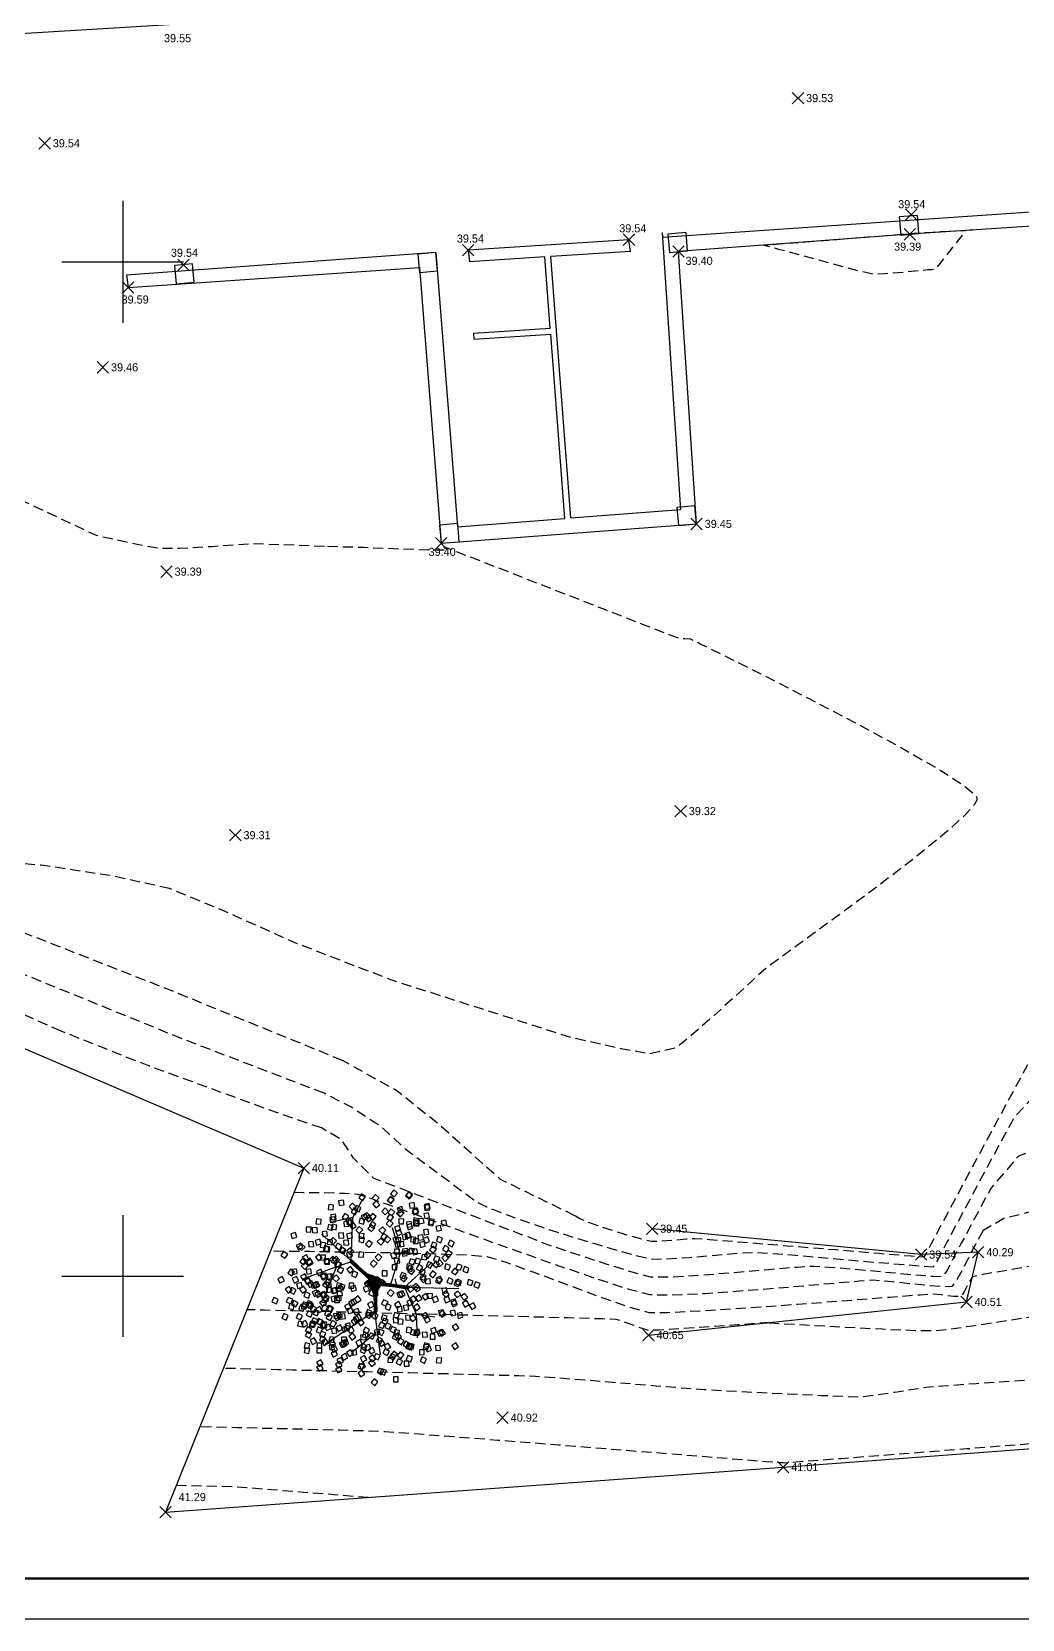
# Model space of a CAD drawing. Header units: metres. Extents: x -84460 to -84291, y -100758 to -100640.
# Drawn here: x -84402.24 to -84377.81, y -100758.46 to -100719.33 of the extents above; entities that cross this region are included whole.
import ezdxf

# ---------------------------------------------------------------- set-up
doc = ezdxf.new("R2010")
doc.units = ezdxf.units.M
doc.header["$MEASUREMENT"] = 0
doc.linetypes.add('DASHED2', pattern=[0.375, 0.25, -0.125])
doc.layers.get('0').update_dxf_attribs({"color": 35})
for name, color, linetype in [('Breaklines', 30, 'Continuous'), ('CONT-MJR', 37, 'DASHED2'), ('Contrucoes', 6, 'Continuous'), ('croqui', 6, 'Continuous'), ('LEGENDA', 7, 'Continuous'), ('Muros', 9, 'Continuous'), ('NOPLOT', 8, 'Continuous'), ('Pilares', 230, 'Continuous'), ('PLANTS', 3, 'Continuous'), ('pontos correctos', 35, 'Continuous')]:
    doc.layers.add(name, color=color, linetype=linetype)
doc.layers.add('CONT-MNR', color=35, linetype='DASHED2', lineweight=25)

# ---------------------------------------------------------------- blocks, each defined once
blk = doc.blocks.new('3DLF-S')
at = {"color": 3}
blk.add_3dface([(0, 0), (-4, -4, -4), (0, -8, -8), (4, -4, -4)], dxfattribs=at)
blk = doc.blocks.new('3DLFS-S')
at = {"color": 92}
for p, rotation in [((-7.2, 0.2, 10.5), 338.5232090204596), ((-21.8, -8.2, -0.5), 330.9453959009229), ((11.5, -2.2, 8.5), 25.76932762433872), ((28, -11.6, 2.5), 29.93151184050779), ((-11.2, -21.8), 349.3803447238449), ((11, -25.7, 1), 29.93151184050779)]:
    blk.add_blockref('3DLF-S', p, dxfattribs=dict(at, rotation=rotation))
blk.add_blockref('3DLF-S', (-1.8, -11.4, 4.8), dxfattribs=at)
blk = doc.blocks.new('3d40')
at = {"color": 10, "extrusion": (6.99446e-33, -1, -1.83772e-16)}
for p, q in [((-0.1743, 0.165, 0.3969), (-0.1594, 0.3152, 0.5355)), ((-0.0938, 0.0951, 0.3355), (-0.0367, 0.383, 0.4911)), ((-0.0938, 0.0951, 0.3281), (-0.2642, 0.2263, 0.4572)), ((0.1697, 0.002, 0.1916), (0.3613, 0.0126, 0.3217))]:
    blk.add_line(p, q, dxfattribs=at)
at = {"color": 10}
for p, q in [((0.1962, 0.0739, 0.2349), (0.1284, 0.2274, 0.2349)), ((0.1612, 0.002, 0.1937), (0.2681, 0.2327, 0.3344)), ((-0.2473, -0.0404, 0.2402), (-0.3341, 0.038, 0.2709)), ((0.1644, 0.002, 0.1937), (0.3105, -0.1547, 0.3344)), ((-0.2494, -0.0424, 0.2445), (-0.3224, -0.0975, 0.3334)), ((-0.1154, -0.0929, 0.1492), (-0.2473, -0.0404, 0.2402)), ((-0.0578, -0.0509, 0.0709), (0.0194, -0.1949, 0.0921)), ((0.3105, -0.1547, 0.3344), (0.3687, -0.0626, 0.3852)), ((-0.3065, -0.2785, 0.3768), (-0.1287, -0.107, 0.1556)), ((-0.1122, -0.0929, 0.1492), (-0.1207, -0.2742, 0.2445)), ((0.3105, -0.1547, 0.3344), (0.339, -0.2478, 0.3704)), ((0.0194, -0.1949, 0.0921), (0.0057, -0.2319, 0.1439)), ((0.0194, -0.1949, 0.0921), (0.1369, -0.2563, 0.0921))]:
    blk.add_line(p, q, dxfattribs=at)
at = {"color": 10, "extrusion": (1, 0, 0)}
blk.add_line((-0.0497, -0.088, 0.163), (-0.0882, -0.0668, 0.4307), dxfattribs=at)
at = {"color": 10}
blk.add_lwpolyline([(0.0364, 0.0348, -0.117832), (0.0395, 0.0307, -0.109862), (0.0406, 0.0253, -0.036437), (0.04, 0.019, -0.034184), (0.0385, 0.0126, -0.070317), (0.0363, 0.008, 0.121404), (0.0353, 0.0052, 0.105675), (0.0355, 0.0035, 0.10563), (0.0364, 0.002, 0.11787), (0.0386, 0.0004, 0.050289), (0.0448, -0.0012, 0.018663), (0.0505, -0.0019, 0.01497), (0.0575, -0.0023, 0.087147), (0.0624, -0.0015, -0.118281), (0.066, -0.0012, -0.325615), (0.0688, -0.004, -0.326103), (0.067, -0.0075, -0.032273), (0.0637, -0.009, 0.027106), (0.0596, -0.0107, 0.002318), (0.0513, -0.0148, 0.008478), (0.0491, -0.016, 0.036344), (0.0466, -0.0176, -0.022039), (0.0427, -0.0202, -0.092744), (0.0364, -0.0227, 0.069203), (0.0279, -0.0255, 0.147866), (0.0223, -0.0308, -0.172152), (0.0173, -0.0351, -0.132721), (0.0111, -0.0357, 0.108842), (0.0035, -0.0361, 0.053805), (-0.002, -0.0383, -0.040641), (-0.0092, -0.0414, -0.081395), (-0.0248, -0.044, -0.221332), (-0.0303, -0.0414, -0.079922), (-0.032, -0.0386, -0.108313), (-0.0324, -0.0361, -0.048517), (-0.032, -0.0333, -0.02389), (-0.0303, -0.0277, -0.137674), (-0.0248, -0.0198, 0.264867), (-0.0229, -0.015, 0.017693), (-0.0234, -0.0121, 0.00755), (-0.025, -0.0054, 0.004346), (-0.0272, 0.0028, 0.010497), (-0.0282, 0.0062, 0.070056), (-0.0299, 0.0097, 0.023562), (-0.0367, 0.0189, 0.090241), (-0.0428, 0.0242, -0.118501), (-0.0473, 0.0284, -0.08154), (-0.0483, 0.0309, -0.126697), (-0.0483, 0.0327, -0.215241), (-0.0472, 0.0341, -0.116434), (-0.0441, 0.0348, -0.22855), (-0.041, 0.0333, 0.214017), (-0.0377, 0.0316, 0.07524), (-0.0345, 0.0319, 0.190759), (-0.0335, 0.0327, 0.274563), (-0.0334, 0.0342, -0.2385), (-0.0335, 0.0358, -0.087445), (-0.0325, 0.0372, -0.110244), (-0.0314, 0.038, -0.136741), (-0.0296, 0.0381, -0.06456), (-0.0261, 0.0369, -0.144236), (-0.0226, 0.0337, 0.201708), (-0.0197, 0.0316, 0.026586), (-0.015, 0.0308, -0.015616), (-0.007, 0.0295, -0.012911), (0.0012, 0.0277, 0.016293), (0.0078, 0.0263, 0.100723), (0.0134, 0.0265, 0.063874), (0.0215, 0.0295, 0.158892), (0.0248, 0.0328, -0.171356), (0.0279, 0.0358, -0.140353), (0.0323, 0.0365, -0.14068)], format="xyb", close=True, dxfattribs=at)
blk.add_circle((0.0046, -0.0044, -0.2085), 0.0169, dxfattribs=at)
at = {"color": 10, "extrusion": (0.668965, 4.71754e-17, 0.743294)}
blk.add_circle((0.0024, 0.0103, 0.2527), 0.00635, dxfattribs=at)
at = {"color": 92, "yscale": 0.00423333291, "zscale": 0.004233332909999998}
for p, xscale, rotation in [((-0.0466, 0.359, 0.2095), 0.00423333291, 180), ((-0.0301, 0.3425, 0.3101), 0.00423333291, 180), ((0.2239, 0.2884, 0.4233), 0.00423333291, 127.0355451173859), ((-0.2705, 0.2448, 0.2635), 0.00423333291, 241.10908773184), ((-0.2171, 0.2097, 0.3545), 0.00423333291, 217.0355451173859), ((-0.1211, 0.2694, 0.5038), 0.00423333291, 217.0355451173859), ((-0.072, 0.2043, 0.2561), 0.00423333291, 217.0355451173859), ((0.0258, 0.2518, 0.3133), 0.00423333291, 180), ((0.0692, 0.2898, 0.5038), 0.00423333291, 180), ((0.0578, 0.2143, 0.1714), 0.00423333291, 127.0355451173859), ((0.087, 0.1851, 0.1058), 0.00423333291, 127.0355451173859), ((0.1065, 0.1998, 0.4657), 0.00423333291, 127.0355451173859), ((0.1612, 0.261, 0.3503), 0.00423333291, 180), ((0.1743, 0.2376, 0.2667), 0.00423333291, 127.0355451173859), ((-0.1958, 0.1242, 0.4096), 0.00423333291, 217.0355451173859), ((-0.0514, 0.1251, 0.273), 0.00423333291, 217.0355451173859), ((-0.0937, 0.2347, 0.4096), 0.00423333291, 180), ((-0.0267, 0.1443, 0.6477), 0.00423333291, 217.0355451173859), ((0.0828, 0.1819, 0.6223), 0.00423333291, 127.0355451173859), ((-0.266, 0.0599, 0.1259), 0.00423333291, 241.10908773184), ((0.0402, 0.0556, 0.6022), 0.00423333291, 217.0355451173859), ((0.0692, 0.1226, 0.6128), 0.00423333291, 180), ((0.0692, 0.1099, 0.1154), 0.00423333291, 180), ((0.1792, 0.0972, 0.6223), 0.00423333291, 90), ((0.1845, 0.0972, 0.1058), 0.00423333291, 90), ((0.2089, 0.0972, 0.4657), 0.00423333291, 90), ((0.3324, 0.1106, 0.3482), 0.00423333291, 116.7371100578059), ((-0.281, 0.0694, 0.4064), 0.00423333291, 260.280514680602), ((-0.1317, 0.0492, 0.4096), 0.004233332910000001, 274.426310174705), ((0.0692, 0.0221, 0.6022), 0.00423333291, 180), ((0.1275, -0.0235, 0.4096), 0.00423333291, 105.1767250495332), ((0.2799, 0.0432, 0.1609), 0.00423333291, 105.1767250495332), ((-0.3761, -0.0026, 0.2487), 0.004233332910000001, 274.426310174705), ((-0.2841, -0.0026, 0.5503), 0.004233332910000001, 274.426310174705), ((-0.1655, -0.0026, 0.1863), 0.004233332910000001, 274.426310174705), ((-0.1073, -0.0026, 0.6488), 0.004233332910000001, 274.426310174705), ((0.1926, -0.0886, 0.3873), 0.00423333291, 105.1767250495332), ((-0.0858, -0.0704, 0.6488), 0.00423333291, 311.4618552920909), ((0.2446, -0.0936, 0.4995), 0.00423333291, 68.14117993214732), ((0.2901, -0.0868, 0.2498), 0.00423333291, 54.73338241883648), ((-0.0405, -0.1185, 0.5027), 0.004233332910000001, 342.4928092333245), ((0.0214, -0.1015, 0.5651), 0.00423333291, 19.52835435071045), ((0.2668, -0.1698, 0.2995), 0.00423333291, 68.14117993214732), ((-0.3004, -0.2323, 0.2487), 0.00423333291, 311.4618552920909), ((-0.2679, -0.2166, 0.3778), 0.00423333291, 311.4618552920909), ((-0.2269, -0.1768, 0.5503), 0.00423333291, 311.4618552920909), ((-0.1442, -0.2225, 0.1852), 0.004233332910000001, 294.8881552746311), ((-0.0405, -0.1703, 0.6339), 0.004233332910000001, 342.4928092333245), ((0.0685, -0.164, 0.6339), 0.00423333291, 19.52835435071045), ((0.074, -0.2018, 0.1968), 0.004233332909999999, 28.35728449507813), ((0.1023, -0.2088, 0.3694), 0.00423333291, 19.52835435071045), ((-0.0589, -0.2038, 0.1968), 0.00423333291, 351.3217393776923), ((0.1591, -0.284, 0.4667), 0.00423333291, 19.52835435071045), ((-0.0405, -0.2825, 0.3694), 0.004233332910000001, 342.4928092333245), ((-0.0405, -0.3206, 0.4667), 0.004233332910000001, 342.4928092333245), ((0.0993, -0.3286, 0.3672), 0.00423333291, 19.52835435071045), ((0.0998, -0.3338, 0.2402), 0.004233332910000001, 20.68147253157147)]:
    blk.add_blockref('3DLFS-S', p, dxfattribs=dict(at, xscale=xscale, rotation=rotation))
at = {"xscale": 0.00423333291, "yscale": 0.00423333291, "zscale": 0.004233332909999998}
for p, rotation in [((-0.0737, -0.0118, 0.7166), 319.1446237411043), ((0.0649, -0.0552, 0.7166), 46.3875157474432)]:
    blk.add_blockref('3DLF-S', p, dxfattribs=dict(at, rotation=rotation))
blk.add_blockref('3DLF-S', (0.0046, -0.0552, 0.7166), dxfattribs=at)
at = {"layer": 'NOPLOT', "flags": 3}
blk.add_attdef('H', (0.0046, -0.0044, -0.2678), '', height=0.00001, dxfattribs=at)
at = {"color": 10}
mesh = blk.add_polymesh((2, 36), dxfattribs=dict(at, n_close=True))
for k, corner in enumerate([(0, 0), (0.0011, 0.001), (0.0024, 0.0017), (0.0037, 0.0023), (0.0052, 0.0026), (0.0067, 0.0026), (0.0081, 0.0024), (0.0095, 0.0019), (0.0108, 0.0012), (0.012, 0.0003), (0.0129, -0.0008), (0.0137, -0.002), (0.0143, -0.0034), (0.0146, -0.0049), (0.0146, -0.0063), (0.0144, -0.0078), (0.0139, -0.0092), (0.0132, -0.0105), (0.0123, -0.0117), (0.0112, -0.0126), (0.0099, -0.0134), (0.0085, -0.0139), (0.0071, -0.0142), (0.0056, -0.0143), (0.0042, -0.0141), (0.0028, -0.0136), (0.0015, -0.0129), (0.0003, -0.012), (-0.0007, -0.0109), (-0.0014, -0.0096), (-0.002, -0.0082), (-0.0023, -0.0068), (-0.0023, -0.0053), (-0.0021, -0.0039), (-0.0016, -0.0025), (-0.0009, -0.0012), (-0.0917, 0.0948, 0.3291), (-0.0911, 0.0942, 0.3299), (-0.0907, 0.0934, 0.3306), (-0.0905, 0.0925, 0.3313), (-0.0905, 0.0916, 0.3319), (-0.0906, 0.0907, 0.3324), (-0.0909, 0.0897, 0.3328), (-0.0913, 0.0887, 0.3331), (-0.0919, 0.0878, 0.3333), (-0.0926, 0.0869, 0.3334), (-0.0934, 0.0862, 0.3333), (-0.0943, 0.0856, 0.3331), (-0.0952, 0.0851, 0.3328), (-0.0962, 0.0847, 0.3324), (-0.0972, 0.0846, 0.3319), (-0.0981, 0.0846, 0.3313), (-0.099, 0.0847, 0.3306), (-0.0997, 0.0851, 0.3299), (-0.1004, 0.0856, 0.3291), (-0.1009, 0.0862, 0.3284), (-0.1013, 0.087, 0.3277), (-0.1015, 0.0878, 0.327), (-0.1016, 0.0887, 0.3264), (-0.1015, 0.0897, 0.3259), (-0.1012, 0.0907, 0.3254), (-0.1007, 0.0917, 0.3251), (-0.1002, 0.0926, 0.3249), (-0.0994, 0.0934, 0.3249), (-0.0986, 0.0942, 0.3249), (-0.0977, 0.0948, 0.3251), (-0.0968, 0.0953, 0.3254), (-0.0958, 0.0956, 0.3259), (-0.0949, 0.0958, 0.3264), (-0.094, 0.0958, 0.327), (-0.0931, 0.0956, 0.3277), (-0.0923, 0.0953, 0.3284)]):
    mesh.set_mesh_vertex(divmod(k, 36), corner)
mesh = blk.add_polymesh((2, 36), dxfattribs=dict(at, n_close=True))
for k, corner in enumerate([(-0.0001, -0.0086), (-0.001, -0.0074), (-0.0017, -0.0061), (-0.0021, -0.0047), (-0.0023, -0.0032), (-0.0022, -0.0018), (-0.0019, -0.0003), (-0.0013, 0.001), (-0.0005, 0.0023), (0.0005, 0.0033), (0.0017, 0.0042), (0.003, 0.0049), (0.0044, 0.0053), (0.0059, 0.0055), (0.0074, 0.0054), (0.0088, 0.0051), (0.0102, 0.0045), (0.0114, 0.0037), (0.0125, 0.0027), (0.0134, 0.0015), (0.014, 0.0002), (0.0145, -0.0012), (0.0146, -0.0027), (0.0146, -0.0041), (0.0142, -0.0056), (0.0137, -0.0069), (0.0128, -0.0082), (0.0118, -0.0093), (0.0107, -0.0101), (0.0093, -0.0108), (0.0079, -0.0112), (0.0065, -0.0114), (0.005, -0.0113), (0.0036, -0.011), (0.0022, -0.0104), (0.001, -0.0096), (-0.1302, -0.0999, 0.1556), (-0.1295, -0.0994, 0.1563), (-0.1288, -0.0991, 0.157), (-0.1279, -0.099, 0.1577), (-0.127, -0.099, 0.1583), (-0.126, -0.0992, 0.1588), (-0.1251, -0.0995, 0.1592), (-0.1241, -0.1001, 0.1596), (-0.1233, -0.1007, 0.1597), (-0.1225, -0.1015, 0.1598), (-0.1218, -0.1024, 0.1597), (-0.1212, -0.1033, 0.1596), (-0.1208, -0.1043, 0.1592), (-0.1206, -0.1053, 0.1588), (-0.1205, -0.1062, 0.1583), (-0.1205, -0.1072, 0.1577), (-0.1208, -0.108, 0.157), (-0.1212, -0.1087, 0.1563), (-0.1217, -0.1094, 0.1556), (-0.1224, -0.1098, 0.1548), (-0.1232, -0.1102, 0.1541), (-0.1241, -0.1103, 0.1534), (-0.125, -0.1103, 0.1528), (-0.1259, -0.1101, 0.1523), (-0.1269, -0.1097, 0.1519), (-0.1278, -0.1092, 0.1516), (-0.1287, -0.1086, 0.1514), (-0.1295, -0.1078, 0.1513), (-0.1302, -0.1069, 0.1514), (-0.1307, -0.106, 0.1516), (-0.1311, -0.105, 0.1519), (-0.1314, -0.104, 0.1523), (-0.1315, -0.1031, 0.1528), (-0.1314, -0.1021, 0.1534), (-0.1312, -0.1013, 0.1541), (-0.1308, -0.1005, 0.1548)]):
    mesh.set_mesh_vertex(divmod(k, 36), corner)
mesh = blk.add_polymesh((2, 36), dxfattribs=dict(at, n_close=True))
for k, corner in enumerate([(0.0215, -0.0044, -0.2085), (0.0213, -0.0014, -0.2085), (0.0205, 0.0014, -0.2085), (0.0193, 0.0041, -0.2085), (0.0176, 0.0065, -0.2085), (0.0155, 0.0086, -0.2085), (0.0131, 0.0103, -0.2085), (0.0104, 0.0115, -0.2085), (0.0075, 0.0123, -0.2085), (0.0046, 0.0126, -0.2085), (0.0017, 0.0123, -0.2085), (-0.0012, 0.0115, -0.2085), (-0.0039, 0.0103, -0.2085), (-0.0063, 0.0086, -0.2085), (-0.0084, 0.0065, -0.2085), (-0.0101, 0.0041, -0.2085), (-0.0113, 0.0014, -0.2085), (-0.0121, -0.0014, -0.2085), (-0.0123, -0.0044, -0.2085), (-0.0121, -0.0073, -0.2085), (-0.0113, -0.0102, -0.2085), (-0.0101, -0.0128, -0.2085), (-0.0084, -0.0153, -0.2085), (-0.0063, -0.0173, -0.2085), (-0.0039, -0.019, -0.2085), (-0.0012, -0.0203, -0.2085), (0.0017, -0.021, -0.2085), (0.0046, -0.0213, -0.2085), (0.0075, -0.021, -0.2085), (0.0104, -0.0203, -0.2085), (0.0131, -0.019, -0.2085), (0.0155, -0.0173, -0.2085), (0.0176, -0.0153, -0.2085), (0.0193, -0.0128, -0.2085), (0.0205, -0.0102, -0.2085), (0.0213, -0.0073, -0.2085), (0.0269, 0.0353, -0.2678), (0.0196, 0.0285, -0.2678), (0.0098, 0.0261, -0.2678), (-0.0002, 0.028, -0.2678), (-0.0101, 0.03, -0.2678), (-0.0201, 0.0317, -0.2678), (-0.0281, 0.0377, -0.2678), (-0.0337, 0.0324, -0.2678), (-0.0428, 0.0346, -0.2678), (-0.0476, 0.0291, -0.2678), (-0.0402, 0.0224, -0.2678), (-0.0335, 0.0148, -0.2678), (-0.0282, 0.0062, -0.2678), (-0.0255, -0.0036, -0.2678), (-0.0231, -0.0135, -0.2678), (-0.0271, -0.0221, -0.2678), (-0.0314, -0.0312, -0.2678), (-0.0308, -0.0408, -0.2678), (-0.0217, -0.0439, -0.2678), (-0.0117, -0.0422, -0.2678), (-0.0022, -0.0385, -0.2678), (0.0074, -0.0355, -0.2678), (0.0174, -0.035, -0.2678), (0.0245, -0.028, -0.2678), (0.0334, -0.0234, -0.2678), (0.043, -0.0201, -0.2678), (0.0516, -0.0147, -0.2678), (0.0607, -0.0102, -0.2678), (0.0688, -0.005, -0.2678), (0.0612, -0.0019, -0.2678), (0.0511, -0.0019, -0.2678), (0.0411, -0.0004, -0.2678), (0.0356, 0.0065, -0.2678), (0.0394, 0.0158, -0.2678), (0.0406, 0.0259, -0.2678), (0.0364, 0.0348, -0.2678)]):
    mesh.set_mesh_vertex(divmod(k, 36), corner)
mesh = blk.add_polymesh((2, 36), dxfattribs=dict(at, n_close=True))
for k, corner in enumerate([(0.0215, -0.0044, -0.2085), (0.0213, -0.0014, -0.2085), (0.0205, 0.0014, -0.2085), (0.0193, 0.0041, -0.2085), (0.0176, 0.0065, -0.2085), (0.0155, 0.0086, -0.2085), (0.0131, 0.0103, -0.2085), (0.0104, 0.0115, -0.2085), (0.0075, 0.0123, -0.2085), (0.0046, 0.0126, -0.2085), (0.0017, 0.0123, -0.2085), (-0.0012, 0.0115, -0.2085), (-0.0039, 0.0103, -0.2085), (-0.0063, 0.0086, -0.2085), (-0.0084, 0.0065, -0.2085), (-0.0101, 0.0041, -0.2085), (-0.0113, 0.0014, -0.2085), (-0.0121, -0.0014, -0.2085), (-0.0123, -0.0044, -0.2085), (-0.0121, -0.0073, -0.2085), (-0.0113, -0.0102, -0.2085), (-0.0101, -0.0128, -0.2085), (-0.0084, -0.0153, -0.2085), (-0.0063, -0.0173, -0.2085), (-0.0039, -0.019, -0.2085), (-0.0012, -0.0203, -0.2085), (0.0017, -0.021, -0.2085), (0.0046, -0.0213, -0.2085), (0.0075, -0.021, -0.2085), (0.0104, -0.0203, -0.2085), (0.0131, -0.019, -0.2085), (0.0155, -0.0173, -0.2085), (0.0176, -0.0153, -0.2085), (0.0193, -0.0128, -0.2085), (0.0205, -0.0102, -0.2085), (0.0213, -0.0073, -0.2085), (0.0162, -0.0044, 0.0095), (0.0161, -0.0023, 0.0095), (0.0155, -0.0004, 0.0095), (0.0147, 0.0015, 0.0095), (0.0135, 0.0031, 0.0095), (0.0121, 0.0045, 0.0095), (0.0104, 0.0057, 0.0095), (0.0086, 0.0066, 0.0095), (0.0066, 0.0071, 0.0095), (0.0046, 0.0073, 0.0095), (0.0026, 0.0071, 0.0095), (0.0006, 0.0066, 0.0095), (-0.0012, 0.0057, 0.0095), (-0.0029, 0.0045, 0.0095), (-0.0043, 0.0031, 0.0095), (-0.0055, 0.0015, 0.0095), (-0.0063, -0.0004, 0.0095), (-0.0069, -0.0023, 0.0095), (-0.007, -0.0044, 0.0095), (-0.0069, -0.0064, 0.0095), (-0.0063, -0.0084, 0.0095), (-0.0055, -0.0102, 0.0095), (-0.0043, -0.0119, 0.0095), (-0.0029, -0.0133, 0.0095), (-0.0012, -0.0145, 0.0095), (0.0006, -0.0153, 0.0095), (0.0026, -0.0158, 0.0095), (0.0046, -0.016, 0.0095), (0.0066, -0.0158, 0.0095), (0.0086, -0.0153, 0.0095), (0.0104, -0.0145, 0.0095), (0.0121, -0.0133, 0.0095), (0.0135, -0.0119, 0.0095), (0.0147, -0.0102, 0.0095), (0.0155, -0.0084, 0.0095), (0.0161, -0.0064, 0.0095)]):
    mesh.set_mesh_vertex(divmod(k, 36), corner)
mesh = blk.add_polymesh((2, 36), dxfattribs=dict(at, n_close=True))
for k, corner in enumerate([(0.0141, -0.0044, 0.0063), (0.014, -0.0029, 0.0063), (0.0136, -0.0015, 0.0063), (0.013, -0.0001, 0.0063), (0.0122, 0.0011, 0.0063), (0.0111, 0.0021, 0.0063), (0.0099, 0.003, 0.0063), (0.0086, 0.0036, 0.0063), (0.0071, 0.004, 0.0063), (0.0057, 0.0041, 0.0063), (0.0042, 0.004, 0.0063), (0.0028, 0.0036, 0.0063), (0.0014, 0.003, 0.0063), (0.0002, 0.0021, 0.0063), (-0.0008, 0.0011, 0.0063), (-0.0017, -0.0001, 0.0063), (-0.0023, -0.0015, 0.0063), (-0.0027, -0.0029, 0.0063), (-0.0028, -0.0044, 0.0063), (-0.0027, -0.0058, 0.0063), (-0.0023, -0.0073, 0.0063), (-0.0017, -0.0086, 0.0063), (-0.0008, -0.0098, 0.0063), (0.0002, -0.0109, 0.0063), (0.0014, -0.0117, 0.0063), (0.0028, -0.0123, 0.0063), (0.0042, -0.0127, 0.0063), (0.0057, -0.0128, 0.0063), (0.0071, -0.0127, 0.0063), (0.0086, -0.0123, 0.0063), (0.0099, -0.0117, 0.0063), (0.0111, -0.0109, 0.0063), (0.0122, -0.0098, 0.0063), (0.013, -0.0086, 0.0063), (0.0136, -0.0073, 0.0063), (0.014, -0.0058, 0.0063), (0.1613, 0.0087, 0.1947), (0.1605, 0.0086, 0.1955), (0.1597, 0.0083, 0.1962), (0.159, 0.0079, 0.1968), (0.1583, 0.0072, 0.1974), (0.1577, 0.0064, 0.198), (0.1573, 0.0055, 0.1984), (0.1569, 0.0045, 0.1987), (0.1567, 0.0035, 0.1989), (0.1566, 0.0024, 0.199), (0.1567, 0.0013, 0.1989), (0.1569, 0.0002, 0.1987), (0.1573, -0.0008, 0.1984), (0.1577, -0.0017, 0.198), (0.1583, -0.0025, 0.1974), (0.159, -0.0031, 0.1968), (0.1597, -0.0036, 0.1962), (0.1605, -0.0039, 0.1955), (0.1613, -0.004, 0.1947), (0.1622, -0.0039, 0.194), (0.163, -0.0036, 0.1933), (0.1637, -0.0031, 0.1926), (0.1644, -0.0025, 0.192), (0.165, -0.0017, 0.1915), (0.1654, -0.0008, 0.191), (0.1658, 0.0002, 0.1907), (0.166, 0.0013, 0.1905), (0.1661, 0.0024, 0.1905), (0.166, 0.0035, 0.1905), (0.1658, 0.0045, 0.1907), (0.1654, 0.0055, 0.191), (0.165, 0.0064, 0.1915), (0.1644, 0.0072, 0.192), (0.1637, 0.0079, 0.1926), (0.163, 0.0083, 0.1933), (0.1622, 0.0086, 0.194)]):
    mesh.set_mesh_vertex(divmod(k, 36), corner)

msp = doc.modelspace()

# ---------------------------------------------------------------- linework, layer by layer
at = {"linetype": 'Continuous'}
for p, q in [((-84383.204, -100720.824, 39.53), (-84383.487, -100721.106, 39.53)), ((-84383.204, -100721.106, 39.53), (-84383.487, -100720.824, 39.53)), ((-84401.783, -100721.936, 39.54), (-84402.066, -100722.219, 39.54)), ((-84401.783, -100722.219, 39.54), (-84402.066, -100721.936, 39.54))]:
    msp.add_line(p, q, dxfattribs=at)
at = {"color": 7}
for p, q in [((-84400, -100723.5), (-84400, -100726.5)), ((-84401.5, -100725), (-84398.5, -100725)), ((-84400, -100748.5), (-84400, -100751.5)), ((-84401.5, -100750), (-84398.5, -100750))]:
    msp.add_line(p, q, dxfattribs=at)
at = {"layer": 'Breaklines'}
for points in [[(-84378.9, -100749.412, 0.178), (-84380.309, -100749.47, -0.57), (-84386.944, -100748.833, -0.66)], [(-84387.033, -100751.454, 0.534), (-84379.189, -100750.638, 0.398), (-84378.9, -100749.412, 0.178)]]:
    msp.add_polyline3d(points, dxfattribs=at)
at = {"layer": 'CONT-MJR', "flags": 128}
for points, elevation in [([(-84341.342, -100737.284), (-84341.446, -100737.797), (-84341.446, -100739.419), (-84341.407, -100741.057), (-84341.424, -100741.297), (-84341.506, -100741.79), (-84341.626, -100742.42), (-84341.759, -100743.07), (-84341.876, -100743.622), (-84341.952, -100743.959), (-84342.042, -100744.338), (-84342.215, -100745.056), (-84342.446, -100745.978), (-84342.712, -100746.97), (-84342.987, -100747.895), (-84343.196, -100748.496), (-84343.34, -100748.821), (-84343.425, -100748.961), (-84343.465, -100749.005), (-84343.499, -100749.026), (-84343.647, -100749.08), (-84344.056, -100749.192), (-84344.913, -100749.392), (-84346.408, -100749.708), (-84348.274, -100750.082), (-84350.402, -100750.495), (-84352.684, -100750.929), (-84355.014, -100751.365), (-84357.284, -100751.784), (-84359.385, -100752.169), (-84361.21, -100752.5), (-84362.652, -100752.76), (-84363.602, -100752.93), (-84363.953, -100752.991), (-84364.118, -100752.974), (-84364.351, -100752.942), (-84364.473, -100752.928), (-84364.434, -100753.014), (-84364.396, -100753.102), (-84364.719, -100753.128), (-84365.615, -100753.199), (-84366.981, -100753.307), (-84368.712, -100753.442), (-84370.704, -100753.598), (-84372.852, -100753.766), (-84375.052, -100753.937), (-84377.2, -100754.105), (-84379.192, -100754.26), (-84380.923, -100754.395), (-84382.289, -100754.502), (-84383.185, -100754.571), (-84383.507, -100754.596), (-84383.602, -100754.61), (-84383.706, -100754.606), (-84383.821, -100754.6), (-84384.139, -100754.575), (-84384.985, -100754.507), (-84386.213, -100754.409), (-84387.68, -100754.292), (-84389.241, -100754.168), (-84390.752, -100754.048), (-84392.067, -100753.945), (-84393.043, -100753.871), (-84393.536, -100753.836), (-84393.964, -100753.82), (-84394.652, -100753.8), (-84395.49, -100753.778), (-84396.366, -100753.757), (-84397.167, -100753.738), (-84397.781, -100753.724), (-84398.098, -100753.717)], 41), ([(-84401.515, -100743.965), (-84403.901, -100742.912), (-84404.642, -100742.566), (-84405.689, -100742.068), (-84406.926, -100741.475), (-84408.237, -100740.841), (-84409.504, -100740.225), (-84410.61, -100739.682), (-84411.439, -100739.268), (-84411.873, -100739.04), (-84412.288, -100738.764), (-84414.844, -100737.742)], 40), ([(-84395.094, -100746.349), (-84396.095, -100746.009), (-84399.354, -100744.821), (-84401.515, -100743.965)], 40), ([(-84377.038, -100746.707), (-84377.91, -100747.042), (-84378.592, -100747.841), (-84379.009, -100748.615), (-84379.318, -100749.191), (-84379.449, -100749.435), (-84379.54, -100749.613), (-84379.677, -100749.868), (-84379.784, -100750.018), (-84380.013, -100750.012), (-84380.542, -100749.968), (-84381.237, -100749.904), (-84381.961, -100749.837), (-84382.579, -100749.784), (-84382.957, -100749.761), (-84383.365, -100749.784), (-84384.073, -100749.844), (-84384.933, -100749.918), (-84385.802, -100749.987), (-84386.534, -100750.029), (-84386.984, -100750.025), (-84387.433, -100749.906), (-84388.291, -100749.636), (-84389.416, -100749.262), (-84393.813, -100747.588), (-84394.309, -100747.093), (-84394.598, -100746.638), (-84395.094, -100746.349)], 40)]:
    msp.add_lwpolyline(points, dxfattribs=dict(at, elevation=elevation))
at = {"layer": 'CONT-MNR', "flags": 128}
for points, elevation in [([(-84352.613, -100694.46), (-84352.625, -100695.02), (-84352.625, -100695.02), (-84352.625, -100695.02), (-84352.625, -100695.02), (-84352.578, -100695.822), (-84352.525, -100696.91), (-84352.372, -100698.417), (-84352.269, -100700.353), (-84352.074, -100702.595), (-84351.861, -100705.046), (-84351.64, -100707.603), (-84351.42, -100710.162), (-84351.209, -100712.62), (-84351.016, -100714.872), (-84350.85, -100716.814), (-84350.72, -100718.344), (-84350.633, -100719.356), (-84350.6, -100719.748), (-84350.574, -100720.089), (-84350.534, -100720.631), (-84350.497, -100721.141), (-84350.481, -100721.386), (-84350.489, -100721.569), (-84350.498, -100721.752), (-84350.493, -100721.884), (-84350.484, -100722.089), (-84350.477, -100722.23), (-84350.467, -100722.453), (-84350.445, -100722.93), (-84350.419, -100723.492), (-84350.396, -100723.966), (-84350.385, -100724.183), (-84350.366, -100724.392), (-84350.342, -100724.563), (-84350.321, -100724.39), (-84350.309, -100724.178), (-84350.329, -100723.97), (-84350.375, -100723.516), (-84350.424, -100722.983), (-84350.45, -100722.608), (-84350.453, -100722.414), (-84350.445, -100722.346), (-84350.437, -100722.334), (-84350.42, -100722.337), (-84350.351, -100722.388), (-84350.185, -100722.549), (-84349.9, -100722.854), (-84349.566, -100723.227), (-84349.417, -100723.398), (-84349.353, -100723.394), (-84349.288, -100723.39), (-84349.224, -100723.386), (-84349.224, -100723.553), (-84349.225, -100723.881), (-84349.225, -100724.109), (-84349.218, -100724.316), (-84349.208, -100724.615), (-84349.199, -100724.803), (-84349.182, -100724.946), (-84349.156, -100725.154), (-84349.145, -100725.296), (-84349.211, -100725.589), (-84349.366, -100726.231), (-84349.55, -100726.985), (-84349.678, -100727.508), (-84349.744, -100727.774), (-84349.766, -100727.862), (-84349.769, -100727.874), (-84349.778, -100727.876), (-84349.823, -100727.881), (-84349.854, -100727.884), (-84349.939, -100727.951), (-84350.026, -100728.016), (-84350.067, -100727.964), (-84350.107, -100727.913), (-84350.098, -100728.113), (-84350.073, -100728.554), (-84350.047, -100729.007), (-84350.034, -100729.241), (-84350.025, -100729.378), (-84350.012, -100729.578), (-84350.007, -100729.715), (-84350.031, -100729.89), (-84350.075, -100730.164), (-84350.113, -100730.352), (-84350.188, -100730.535), (-84350.304, -100730.795), (-84350.376, -100730.946), (-84350.476, -100731.075), (-84350.573, -100731.194), (-84350.661, -100731.305), (-84350.737, -100731.401), (-84350.738, -100731.493), (-84350.84, -100731.596), (-84351.036, -100731.798), (-84351.162, -100731.946), (-84351.216, -100732.177), (-84351.286, -100732.553), (-84351.344, -100732.804), (-84351.481, -100733.003), (-84351.697, -100733.287), (-84351.832, -100733.487), (-84351.894, -100733.805), (-84352.018, -100734.526), (-84352.171, -100735.451), (-84352.323, -100736.383), (-84352.441, -100737.122), (-84352.494, -100737.471), (-84352.513, -100737.725), (-84352.536, -100738.128), (-84352.558, -100738.532), (-84352.572, -100738.787), (-84352.588, -100739.038), (-84352.619, -100739.54), (-84352.66, -100740.174), (-84352.706, -100740.823), (-84352.75, -100741.37), (-84352.788, -100741.697), (-84352.871, -100742.086), (-84353.021, -100742.712), (-84353.207, -100743.406), (-84353.36, -100743.896), (-84353.466, -100744.167), (-84353.53, -100744.282), (-84353.558, -100744.316), (-84353.587, -100744.333), (-84353.706, -100744.377), (-84354.025, -100744.463), (-84354.665, -100744.608), (-84355.712, -100744.822), (-84356.902, -100745.048), (-84358.098, -100745.266), (-84359.159, -100745.451), (-84359.949, -100745.581), (-84360.327, -100745.633), (-84360.689, -100745.603), (-84361.273, -100745.522), (-84361.93, -100745.425), (-84362.513, -100745.348), (-84362.874, -100745.325), (-84363.228, -100745.404), (-84363.96, -100745.599), (-84364.947, -100745.873), (-84366.068, -100746.191), (-84367.199, -100746.517), (-84368.22, -100746.817), (-84369.008, -100747.053), (-84369.441, -100747.192), (-84369.848, -100747.357), (-84370.504, -100747.641), (-84371.297, -100747.992), (-84372.118, -100748.358), (-84372.855, -100748.689), (-84373.4, -100748.932), (-84373.641, -100749.036), (-84373.91, -100749.106), (-84374.306, -100749.197), (-84374.578, -100749.256), (-84374.862, -100749.304), (-84375.509, -100749.41), (-84376.37, -100749.553), (-84377.301, -100749.707), (-84378.155, -100749.851), (-84378.784, -100749.961), (-84379.042, -100750.014), (-84379.127, -100750.151), (-84379.236, -100750.37), (-84379.321, -100750.501), (-84379.508, -100750.499), (-84379.813, -100750.465), (-84380.025, -100750.444), (-84380.33, -100750.466), (-84381.08, -100750.525), (-84382.133, -100750.608), (-84383.35, -100750.7), (-84384.587, -100750.789), (-84385.704, -100750.861), (-84386.561, -100750.903), (-84387.014, -100750.902), (-84387.462, -100750.781), (-84388.172, -100750.535), (-84389.013, -100750.224), (-84389.854, -100749.911), (-84390.564, -100749.658), (-84391.012, -100749.527), (-84391.481, -100749.488), (-84392.311, -100749.456), (-84393.346, -100749.43), (-84394.426, -100749.411), (-84395.393, -100749.397), (-84395.979, -100749.39), (-84396.257, -100749.388), (-84396.345, -100749.387), (-84396.357, -100749.387), (-84396.358, -100749.388), (-84396.361, -100749.398), (-84396.364, -100749.404)], 40.4), ([(-84352.647, -100694.627), (-84352.572, -100697.166), (-84352.512, -100697.517), (-84352.416, -100698.394), (-84352.289, -100699.703), (-84352.141, -100701.35), (-84351.976, -100703.239), (-84351.804, -100705.278), (-84351.629, -100707.37), (-84351.461, -100709.423), (-84351.305, -100711.341), (-84351.169, -100713.03), (-84351.059, -100714.396), (-84350.984, -100715.344), (-84350.949, -100715.781), (-84350.913, -100716.251), (-84350.856, -100717.019), (-84350.788, -100717.951), (-84350.718, -100718.912), (-84350.656, -100719.769), (-84350.612, -100720.387), (-84350.595, -100720.632), (-84350.595, -100720.632), (-84350.595, -100720.632), (-84350.595, -100720.632), (-84350.595, -100720.632), (-84350.595, -100720.632), (-84350.595, -100720.632), (-84350.595, -100720.632), (-84350.595, -100720.632), (-84350.535, -100721.882), (-84350.535, -100721.882), (-84350.52, -100722.051), (-84350.52, -100722.238), (-84350.502, -100722.369), (-84350.473, -100722.575), (-84350.455, -100722.717), (-84350.446, -100722.954), (-84350.43, -100723.422), (-84350.414, -100723.902), (-84350.403, -100724.176), (-84350.372, -100724.456), (-84350.324, -100724.865), (-84350.292, -100725.145), (-84350.276, -100725.353), (-84350.251, -100725.696), (-84350.227, -100726.042), (-84350.212, -100726.261), (-84350.196, -100726.538), (-84350.164, -100727.116), (-84350.124, -100727.841), (-84350.085, -100728.558), (-84350.055, -100729.111), (-84350.042, -100729.347), (-84350.03, -100729.547), (-84350.021, -100729.713), (-84350.032, -100729.805), (-84350.053, -100729.933), (-84350.092, -100730.166), (-84350.113, -100730.292), (-84350.122, -100730.351), (-84350.156, -100730.424), (-84350.208, -100730.542), (-84350.304, -100730.759), (-84350.357, -100730.877), (-84350.394, -100730.961), (-84350.481, -100731.072), (-84350.643, -100731.276), (-84350.73, -100731.387), (-84350.786, -100731.455), (-84350.826, -100731.486), (-84350.867, -100731.516), (-84350.971, -100731.594), (-84351.16, -100731.737), (-84351.263, -100731.815), (-84351.342, -100731.858), (-84351.462, -100731.907), (-84351.683, -100731.999), (-84351.804, -100732.049), (-84351.89, -100732.079), (-84352.136, -100732.091), (-84352.75, -100732.122), (-84353.547, -100732.162), (-84354.345, -100732.203), (-84354.958, -100732.234), (-84355.204, -100732.246), (-84355.263, -100732.249), (-84355.455, -100732.265), (-84355.67, -100732.303), (-84355.725, -100732.581), (-84355.838, -100733.255), (-84355.983, -100734.132), (-84356.131, -100735.018), (-84356.254, -100735.72), (-84356.325, -100736.043), (-84356.325, -100736.043), (-84356.325, -100736.043), (-84356.325, -100736.043), (-84356.325, -100736.043), (-84356.325, -100736.043), (-84356.325, -100736.043), (-84356.325, -100736.043), (-84356.479, -100737.09), (-84356.572, -100739.657), (-84356.517, -100739.915), (-84356.525, -100740.119), (-84356.553, -100740.442), (-84356.584, -100740.763), (-84356.603, -100740.96), (-84356.621, -100741.235), (-84356.648, -100741.636), (-84356.673, -100741.904), (-84356.731, -100742.16), (-84356.83, -100742.529), (-84356.923, -100742.753), (-84357.169, -100742.823), (-84357.696, -100742.932), (-84358.32, -100743.048), (-84358.855, -100743.141), (-84359.118, -100743.18), (-84359.357, -100743.154), (-84359.706, -100743.103), (-84359.944, -100743.08), (-84360.236, -100743.157), (-84360.975, -100743.362), (-84362.05, -100743.663), (-84363.354, -100744.03), (-84364.777, -100744.433), (-84366.21, -100744.841), (-84367.545, -100745.222), (-84368.671, -100745.546), (-84369.48, -100745.782), (-84369.863, -100745.9), (-84370.227, -100746.051), (-84370.805, -100746.308), (-84371.489, -100746.619), (-84372.174, -100746.928), (-84372.752, -100747.183), (-84373.118, -100747.33), (-84373.527, -100747.441), (-84374.273, -100747.624), (-84375.212, -100747.846), (-84376.2, -100748.075), (-84377.091, -100748.277), (-84378.267, -100748.584), (-84378.78, -100748.877)], 40.2), ([(-84422.729, -100727.111), (-84422.298, -100727.243), (-84422.222, -100727.237), (-84422.077, -100727.228), (-84421.902, -100727.216), (-84421.773, -100727.207), (-84421.575, -100727.193), (-84421.472, -100727.186), (-84421.398, -100727.181), (-84421.228, -100727.191), (-84420.816, -100727.218), (-84420.304, -100727.253), (-84419.834, -100727.288), (-84419.548, -100727.316), (-84419.169, -100727.402), (-84418.213, -100727.627), (-84416.784, -100727.965), (-84415.07, -100728.2), (-84412.909, -100728.44), (-84410.869, -100728.77), (-84408.318, -100729.25), (-84406.337, -100729.609), (-84404.266, -100730.239), (-84402.375, -100730.929), (-84400.656, -100731.74), (-84399.599, -100731.97), (-84399.099, -100732.061), (-84398.602, -100732.059), (-84397.795, -100732.014), (-84396.795, -100731.94), (-84394.946, -100732.011)], 39.4), ([(-84394.946, -100732.011), (-84394.058, -100732.036), (-84392.462, -100732.1), (-84392.259, -100732.098), (-84392.119, -100732.101), (-84391.998, -100732.103), (-84392.035, -100732.062), (-84392.071, -100732.022), (-84391.823, -100732.118), (-84391.168, -100732.373), (-84390.243, -100732.735), (-84389.182, -100733.149), (-84388.119, -100733.564), (-84387.19, -100733.927), (-84386.529, -100734.184), (-84386.272, -100734.283), (-84386.137, -100734.287), (-84386.003, -100734.292), (-84385.754, -100734.413), (-84385.104, -100734.735), (-84384.167, -100735.205), (-84383.056, -100735.772), (-84381.888, -100736.384), (-84380.777, -100736.987), (-84379.837, -100737.53), (-84379.286, -100737.886), (-84379.028, -100738.089), (-84378.944, -100738.188), (-84378.931, -100738.225), (-84378.937, -100738.268), (-84379.001, -100738.383), (-84379.214, -100738.625), (-84379.679, -100739.05), (-84380.47, -100739.695), (-84381.391, -100740.401), (-84382.329, -100741.097), (-84383.174, -100741.712), (-84383.814, -100742.175), (-84384.136, -100742.415), (-84384.426, -100742.673), (-84384.894, -100743.105), (-84385.446, -100743.607), (-84385.985, -100744.079), (-84386.345, -100744.368), (-84386.987, -100744.523), (-84387.709, -100744.399), (-84388.928, -100744.125), (-84390.795, -100743.528), (-84393.36, -100742.707), (-84395.714, -100741.8), (-84397.529, -100740.989), (-84398.842, -100740.449)], 39.4), ([(-84398.842, -100740.449), (-84400.232, -100740.141), (-84402.008, -100739.871), (-84403.507, -100739.76), (-84404.284, -100739.774), (-84404.613, -100739.772), (-84404.823, -100739.689), (-84405.149, -100739.533), (-84405.472, -100739.368), (-84410.469, -100737.001), (-84411.734, -100736.384), (-84412.793, -100735.943)], 39.4), ([(-84394.576, -100744.686), (-84398.897, -100742.926), (-84403.112, -100741.274), (-84406.753, -100739.713), (-84407.364, -100739.393), (-84407.74, -100739.186), (-84408.073, -100738.956), (-84411.472, -100737.345), (-84413.529, -100736.426)], 39.6), ([(-84395.034, -100745.491), (-84398.535, -100744.151), (-84403.928, -100741.957), (-84404.269, -100741.826), (-84404.917, -100741.536), (-84405.774, -100741.133), (-84406.743, -100740.665), (-84407.728, -100740.182), (-84408.631, -100739.73), (-84409.356, -100739.357), (-84409.807, -100739.113), (-84412.36, -100737.731), (-84413.654, -100737.266)], 39.8), ([(-84376.664, -100743.689), (-84377.668, -100744.764), (-84378.424, -100746.157), (-84379.114, -100747.435), (-84379.678, -100748.488), (-84380.06, -100749.202), (-84380.2, -100749.466), (-84380.246, -100749.536), (-84380.552, -100749.511), (-84381.341, -100749.446), (-84382.423, -100749.356), (-84383.609, -100749.259), (-84384.708, -100749.17), (-84385.531, -100749.104), (-84385.888, -100749.078), (-84386.095, -100749.091), (-84386.423, -100749.12), (-84386.749, -100749.145), (-84386.954, -100749.148), (-84387.192, -100749.091), (-84387.644, -100748.963), (-84388.168, -100748.799), (-84388.542, -100748.665), (-84388.749, -100748.574), (-84388.835, -100748.522), (-84388.846, -100748.512)], 39.6), ([(-84388.846, -100748.512), (-84390.681, -100747.618), (-84392.175, -100746.285), (-84393.242, -100745.432), (-84393.242, -100745.432), (-84394.576, -100744.686)], 39.6), ([(-84377.53, -100745.568), (-84378.015, -100746.092), (-84378.68, -100747.317), (-84379.256, -100748.388), (-84379.664, -100749.151), (-84379.824, -100749.45), (-84379.915, -100749.622), (-84380.015, -100749.777), (-84380.253, -100749.763), (-84380.846, -100749.715), (-84381.659, -100749.645), (-84382.557, -100749.568), (-84383.407, -100749.495), (-84384.073, -100749.441), (-84384.422, -100749.42), (-84384.786, -100749.44), (-84385.37, -100749.49), (-84386.028, -100749.546), (-84386.61, -100749.586), (-84386.969, -100749.587), (-84387.306, -100749.507), (-84387.95, -100749.328), (-84388.778, -100749.08), (-84389.665, -100748.797), (-84390.488, -100748.509), (-84391.017, -100748.297), (-84391.296, -100748.16), (-84393.005, -100746.891), (-84393.603, -100746.332), (-84394.374, -100745.831), (-84395.034, -100745.491), (-84395.034, -100745.491)], 39.8), ([(-84378.78, -100748.877), (-84378.942, -100749.177), (-84379.073, -100749.419), (-84379.204, -100749.676), (-84379.4, -100750.044), (-84379.553, -100750.259), (-84379.766, -100750.263), (-84380.202, -100750.227), (-84380.725, -100750.173), (-84381.199, -100750.124), (-84381.491, -100750.102), (-84381.84, -100750.127), (-84382.571, -100750.19), (-84383.542, -100750.274), (-84384.613, -100750.361), (-84385.64, -100750.433), (-84386.483, -100750.473), (-84386.999, -100750.463), (-84387.505, -100750.331), (-84388.396, -100750.041), (-84389.536, -100749.647), (-84390.789, -100749.202), (-84392.017, -100748.76), (-84393.085, -100748.374), (-84393.857, -100748.098), (-84394.196, -100747.985), (-84394.529, -100747.963), (-84395.063, -100747.95), (-84395.558, -100747.944), (-84395.776, -100747.943), (-84395.787, -100747.969)], 40.2), ([(-84373.047, -100750.203), (-84375.368, -100750.778), (-84376.258, -100750.841), (-84376.719, -100750.878), (-84377.082, -100750.929), (-84377.663, -100751.019), (-84378.352, -100751.127), (-84379.041, -100751.232), (-84379.622, -100751.315), (-84379.985, -100751.354), (-84380.445, -100751.347), (-84381.259, -100751.312), (-84382.231, -100751.263), (-84383.167, -100751.211), (-84383.758, -100751.178), (-84384.045, -100751.161), (-84384.137, -100751.155), (-84384.149, -100751.154), (-84384.142, -100751.153), (-84384.103, -100751.149), (-84384.077, -100751.147), (-84384.289, -100751.162), (-84384.818, -100751.2), (-84385.512, -100751.248), (-84386.215, -100751.296), (-84386.772, -100751.331), (-84387.029, -100751.34), (-84387.261, -100751.268), (-84387.597, -100751.145), (-84387.829, -100751.069), (-84388.17, -100751.056), (-84389.023, -100751.031), (-84390.239, -100750.998), (-84391.672, -100750.961), (-84393.175, -100750.923), (-84394.6, -100750.888), (-84395.8, -100750.858), (-84396.5, -100750.841), (-84396.822, -100750.833), (-84396.924, -100750.83), (-84396.937, -100750.83), (-84396.937, -100750.831), (-84396.94, -100750.836), (-84396.941, -100750.839)], 40.6), ([(-84370.376, -100751.401), (-84373.048, -100752.089), (-84374.651, -100752.352), (-84376.279, -100752.467), (-84377.747, -100752.571), (-84378.949, -100752.654), (-84379.773, -100752.712), (-84380.113, -100752.737), (-84380.439, -100752.785), (-84380.953, -100752.865), (-84381.468, -100752.943), (-84381.794, -100752.982), (-84382.122, -100752.975), (-84382.781, -100752.948), (-84383.617, -100752.909), (-84384.477, -100752.866), (-84385.208, -100752.828), (-84385.657, -100752.803), (-84386.105, -100752.769), (-84386.841, -100752.71), (-84387.723, -100752.638), (-84388.608, -100752.566), (-84389.354, -100752.507), (-84389.82, -100752.475), (-84390.228, -100752.46), (-84390.958, -100752.439), (-84391.9, -100752.414), (-84392.938, -100752.388), (-84393.962, -100752.363), (-84394.857, -100752.341), (-84395.511, -100752.325), (-84395.811, -100752.318), (-84396.173, -100752.309), (-84396.749, -100752.293), (-84397.283, -100752.279), (-84397.517, -100752.273), (-84397.518, -100752.275)], 40.8), ([(-84393.938, -100755.453), (-84393.941, -100755.453), (-84393.961, -100755.454), (-84393.974, -100755.455), (-84394.204, -100755.437), (-84394.782, -100755.391), (-84395.542, -100755.33), (-84396.318, -100755.269), (-84396.943, -100755.22), (-84397.251, -100755.197), (-84397.541, -100755.188), (-84398, -100755.176), (-84398.442, -100755.166), (-84398.678, -100755.16)], 41.2)]:
    msp.add_lwpolyline(points, dxfattribs=dict(at, elevation=elevation))
at = {"layer": 'CONT-MNR', "elevation": 39.4, "flags": 128}
msp.add_lwpolyline([(-84383.962, -100724.571), (-84383.951, -100724.57), (-84383.873, -100724.564), (-84383.634, -100724.545), (-84383.146, -100724.507), (-84382.391, -100724.447), (-84381.635, -100724.387), (-84381.051, -100724.341), (-84380.812, -100724.322), (-84380.705, -100724.314), (-84380.599, -100724.305), (-84380.478, -100724.295), (-84380.363, -100724.285), (-84380.283, -100724.28), (-84380.202, -100724.275), (-84380.016, -100724.265), (-84379.616, -100724.244), (-84379.217, -100724.224), (-84379.036, -100724.215), (-84379.118, -100724.222), (-84379.207, -100724.23), (-84379.327, -100724.381), (-84379.582, -100724.708), (-84379.837, -100725.035), (-84379.957, -100725.185), (-84380.046, -100725.195), (-84380.137, -100725.201), (-84380.329, -100725.22), (-84380.753, -100725.26), (-84381.208, -100725.297), (-84381.493, -100725.307), (-84381.841, -100725.226), (-84382.517, -100725.048), (-84383.287, -100724.838), (-84383.816, -100724.693), (-84384.083, -100724.619), (-84384.171, -100724.594), (-84384.183, -100724.59), (-84384.174, -100724.589), (-84384.128, -100724.585), (-84384.097, -100724.583), (-84384.031, -100724.577)], close=True, dxfattribs=at)
at = {"layer": 'Contrucoes'}
msp.add_lwpolyline([(-84391.479, -100724.71), (-84391.444, -100724.999)], dxfattribs=at)
for points in [[(-84403.068, -100725.54, -0.57), (-84422.409, -100727.029, -0.59), (-84422.856, -100720.571, -0.581), (-84413.927, -100720.062, -0.562), (-84398.58, -100719.131, -0.561), (-84387.119, -100718.373, -0.567), (-84371.294, -100717.316, -0.561), (-84360.226, -100716.519, -0.574), (-84360.243, -100716.36, -0.571), (-84381.589, -100717.785, -0.556), (-84395.198, -100718.689, -0.556), (-84416.737, -100719.994, -0.571)], [(-84359.866, -100722.906, -0.713), (-84362.572, -100723.081, -0.719), (-84368.493, -100723.501, -0.693), (-84374.554, -100723.922, -0.689), (-84380.586, -100724.322, -0.724), (-84386.291, -100724.746, -0.711)], [(-84377.13, -100723.743, -0.562), (-84386.689, -100724.398, -0.569)], [(-84387.513, -100724.454, -0.57), (-84391.479, -100724.71, -0.575)], [(-84387.478, -100724.743, -0.57), (-84387.513, -100724.454, -0.57)], [(-84386.696, -100724.277, -0.571), (-84386.244, -100731.104, -0.574)], [(-84392.274, -100724.772, -0.563), (-84399.908, -100725.329, -0.57)], [(-84392.274, -100724.772, -0.563), (-84391.742, -100731.531, -0.564)], [(-84392.146, -100731.938, -0.715), (-84385.846, -100731.461, -0.665), (-84386.291, -100724.746, -0.711)], [(-84389.588, -100724.879, -0.573), (-84391.444, -100724.999, -0.575)], [(-84387.478, -100724.743, -0.57), (-84389.438, -100724.87, -0.572)], [(-84399.908, -100725.329, -0.57), (-84399.863, -100725.633, -0.502), (-84392.682, -100725.141, 0.182), (-84392.146, -100731.938, -0.715)], [(-84388.95, -100731.314, -0.569), (-84386.244, -100731.104, -0.574)], [(-84391.742, -100731.531, -0.564), (-84389.099, -100731.326, -0.569)]]:
    msp.add_polyline3d(points, dxfattribs=at)
at = {"layer": 'croqui'}
for p, q in [((-84389.455, -100726.634, -0.711), (-84389.588, -100724.879, -0.711)), ((-84388.95, -100731.314, -0.711), (-84389.438, -100724.87, -0.711)), ((-84391.347, -100726.756, -0.575), (-84391.337, -100726.906, -0.575)), ((-84389.099, -100731.326, -0.711), (-84389.443, -100726.784, -0.711))]:
    msp.add_line(p, q, dxfattribs=at)
at = {"layer": 'croqui', "elevation": -0.575}
for points in [[(-84391.347, -100726.756), (-84389.455, -100726.634)], [(-84391.337, -100726.906), (-84389.443, -100726.784)]]:
    msp.add_lwpolyline(points, dxfattribs=at)
at = {"layer": 'LEGENDA', "lineweight": 50}
msp.add_line((-84292.497, -100757.457), (-84454.69, -100757.457), dxfattribs=at)
at = {"layer": 'LEGENDA'}
msp.add_lwpolyline([(-84291.496, -100758.458), (-84459.696, -100758.458), (-84459.696, -100639.517), (-84291.496, -100639.517)], close=True, dxfattribs=at)
at = {"layer": 'Muros'}
msp.add_polyline3d([(-84439.698, -100726.695, 1.454), (-84435.063, -100729.077, 0.055), (-84428.19, -100732.29, -0.011), (-84413.981, -100738.965, 0.088), (-84403.278, -100744.027, 0.063), (-84395.533, -100747.337, 0), (-84398.942, -100755.817, 1.175), (-84383.711, -100754.708, 0.9), (-84364.074, -100753.236, 0.904), (-84337.88, -100751.599, 1.216), (-84337.573, -100751.566, 1.218)], dxfattribs=at)
at = {"layer": 'Pilares'}
for points in [[(-84380.81, -100724.341), (-84380.362, -100724.302), (-84380.401, -100723.854), (-84380.849, -100723.893)], [(-84386.515, -100724.766), (-84386.067, -100724.726), (-84386.106, -100724.278), (-84386.554, -100724.317)], [(-84392.683, -100725.259), (-84392.235, -100725.22), (-84392.274, -100724.772), (-84392.723, -100724.811)], [(-84398.684, -100725.54), (-84398.236, -100725.501), (-84398.275, -100725.052), (-84398.723, -100725.092)], [(-84386.295, -100731.5), (-84385.846, -100731.461), (-84385.886, -100731.012), (-84386.334, -100731.052)], [(-84392.146, -100731.938), (-84391.698, -100731.899), (-84391.737, -100731.45), (-84392.185, -100731.49)]]:
    msp.add_lwpolyline(points, close=True, dxfattribs=at)
at = {"layer": 'pontos correctos', "linetype": 'Continuous'}
for p, q in [((-84380.409, -100723.694, 39.542), (-84380.691, -100723.976, 39.542)), ((-84380.409, -100723.976, 39.542), (-84380.691, -100723.694, 39.542)), ((-84380.445, -100724.181, 39.392), (-84380.727, -100724.463, 39.392)), ((-84380.445, -100724.463, 39.392), (-84380.727, -100724.181, 39.392)), ((-84391.338, -100724.569, 39.542), (-84391.62, -100724.851, 39.542)), ((-84391.338, -100724.851, 39.542), (-84391.62, -100724.569, 39.542)), ((-84387.372, -100724.313, 39.542), (-84387.654, -100724.595, 39.542)), ((-84387.372, -100724.595, 39.542), (-84387.654, -100724.313, 39.542)), ((-84398.358, -100724.931, 39.542), (-84398.64, -100725.213, 39.542)), ((-84398.358, -100725.213, 39.542), (-84398.64, -100724.931, 39.542)), ((-84386.15, -100724.605, 39.402), (-84386.432, -100724.887, 39.402)), ((-84386.15, -100724.887, 39.402), (-84386.432, -100724.605, 39.402)), ((-84399.722, -100725.492, 39.59), (-84400.004, -100725.774, 39.59)), ((-84399.722, -100725.774, 39.59), (-84400.004, -100725.492, 39.59)), ((-84400.347, -100727.46, 39.462), (-84400.629, -100727.742, 39.462)), ((-84400.347, -100727.742, 39.462), (-84400.629, -100727.46, 39.462)), ((-84385.705, -100731.32, 39.452), (-84385.987, -100731.602, 39.452)), ((-84385.705, -100731.602, 39.452), (-84385.987, -100731.32, 39.452)), ((-84392.005, -100731.797, 39.402), (-84392.287, -100732.079, 39.402)), ((-84392.005, -100732.079, 39.402), (-84392.287, -100731.797, 39.402)), ((-84398.779, -100732.496, 39.392), (-84399.061, -100732.778, 39.392)), ((-84398.779, -100732.778, 39.392), (-84399.061, -100732.496, 39.392)), ((-84386.097, -100738.398, 39.322), (-84386.379, -100738.68, 39.322)), ((-84386.097, -100738.68, 39.322), (-84386.379, -100738.398, 39.322)), ((-84397.08, -100738.992, 39.312), (-84397.362, -100739.274, 39.312)), ((-84397.08, -100739.274, 39.312), (-84397.362, -100738.992, 39.312)), ((-84395.392, -100747.196, 40.112), (-84395.674, -100747.478, 40.112)), ((-84395.392, -100747.478, 40.112), (-84395.674, -100747.196, 40.112)), ((-84386.803, -100748.692, 39.452), (-84387.085, -100748.974, 39.452)), ((-84386.803, -100748.974, 39.452), (-84387.085, -100748.692, 39.452)), ((-84380.168, -100749.329, 39.542), (-84380.45, -100749.611, 39.542)), ((-84380.168, -100749.611, 39.542), (-84380.45, -100749.329, 39.542)), ((-84378.759, -100749.271, 40.292), (-84379.041, -100749.553, 40.292)), ((-84378.759, -100749.553, 40.292), (-84379.041, -100749.271, 40.292)), ((-84379.048, -100750.497, 40.512), (-84379.33, -100750.779, 40.512)), ((-84379.048, -100750.779, 40.512), (-84379.33, -100750.497, 40.512)), ((-84386.892, -100751.313, 40.652), (-84387.174, -100751.595, 40.652)), ((-84386.892, -100751.595, 40.652), (-84387.174, -100751.313, 40.652)), ((-84390.489, -100753.349, 40.92), (-84390.772, -100753.632, 40.92)), ((-84390.489, -100753.632, 40.92), (-84390.772, -100753.349, 40.92)), ((-84383.57, -100754.567, 41.012), (-84383.852, -100754.849, 41.012)), ((-84383.57, -100754.849, 41.012), (-84383.852, -100754.567, 41.012)), ((-84398.801, -100755.676, 41.292), (-84399.083, -100755.958, 41.292)), ((-84398.801, -100755.958, 41.292), (-84399.083, -100755.676, 41.292))]:
    msp.add_line(p, q, dxfattribs=at)

# ---------------------------------------------------------------- block references
at = {"layer": 'PLANTS', "xscale": 5, "yscale": 5, "zscale": 5, "rotation": 134.7100957454273}
msp.add_blockref('3d40', (-84393.778, -100750.202), dxfattribs=at)

# ---------------------------------------------------------------- texts
at = {"color": 35, "char_height": 0.2, "attachment_point": 4}
for s, insert in [('39.53', (-84383.145, -100720.965, 39.53)), ('39.54', (-84401.724, -100722.078, 39.54))]:
    msp.add_mtext(s, dxfattribs=dict(at, insert=insert))
at = {"layer": 'pontos correctos', "color": 35, "char_height": 0.2, "attachment_point": 4}
for s, insert in [('39.55', (-84398.981, -100719.49, 39.552)), ('39.54', (-84380.874, -100723.581, 39.542)), ('39.54', (-84387.754, -100724.175, 39.542)), ('39.54', (-84391.759, -100724.427, 39.542)), ('39.39', (-84380.976, -100724.627, 39.392)), ('39.54', (-84398.811, -100724.778, 39.542)), ('39.40', (-84386.119, -100724.976, 39.402)), ('39.59', (-84400.027, -100725.93, 39.59)), ('39.46', (-84400.288, -100727.601, 39.462)), ('39.45', (-84385.646, -100731.461, 39.452)), ('39.40', (-84392.456, -100732.151, 39.402)), ('39.39', (-84398.72, -100732.637, 39.392)), ('39.32', (-84386.038, -100738.539, 39.322)), ('39.31', (-84397.021, -100739.133, 39.312)), ('40.11', (-84395.333, -100747.337, 40.112)), ('39.45', (-84386.744, -100748.833, 39.452)), ('39.54', (-84380.109, -100749.47, 39.542)), ('40.29', (-84378.7, -100749.412, 40.292)), ('40.51', (-84378.989, -100750.638, 40.512)), ('40.65', (-84386.833, -100751.454, 40.652)), ('40.92', (-84390.43, -100753.49, 40.92)), ('41.01', (-84383.511, -100754.708, 41.012)), ('41.29', (-84398.619, -100755.447, 41.292))]:
    msp.add_mtext(s, dxfattribs=dict(at, insert=insert))

doc.saveas('drawing.dxf')
